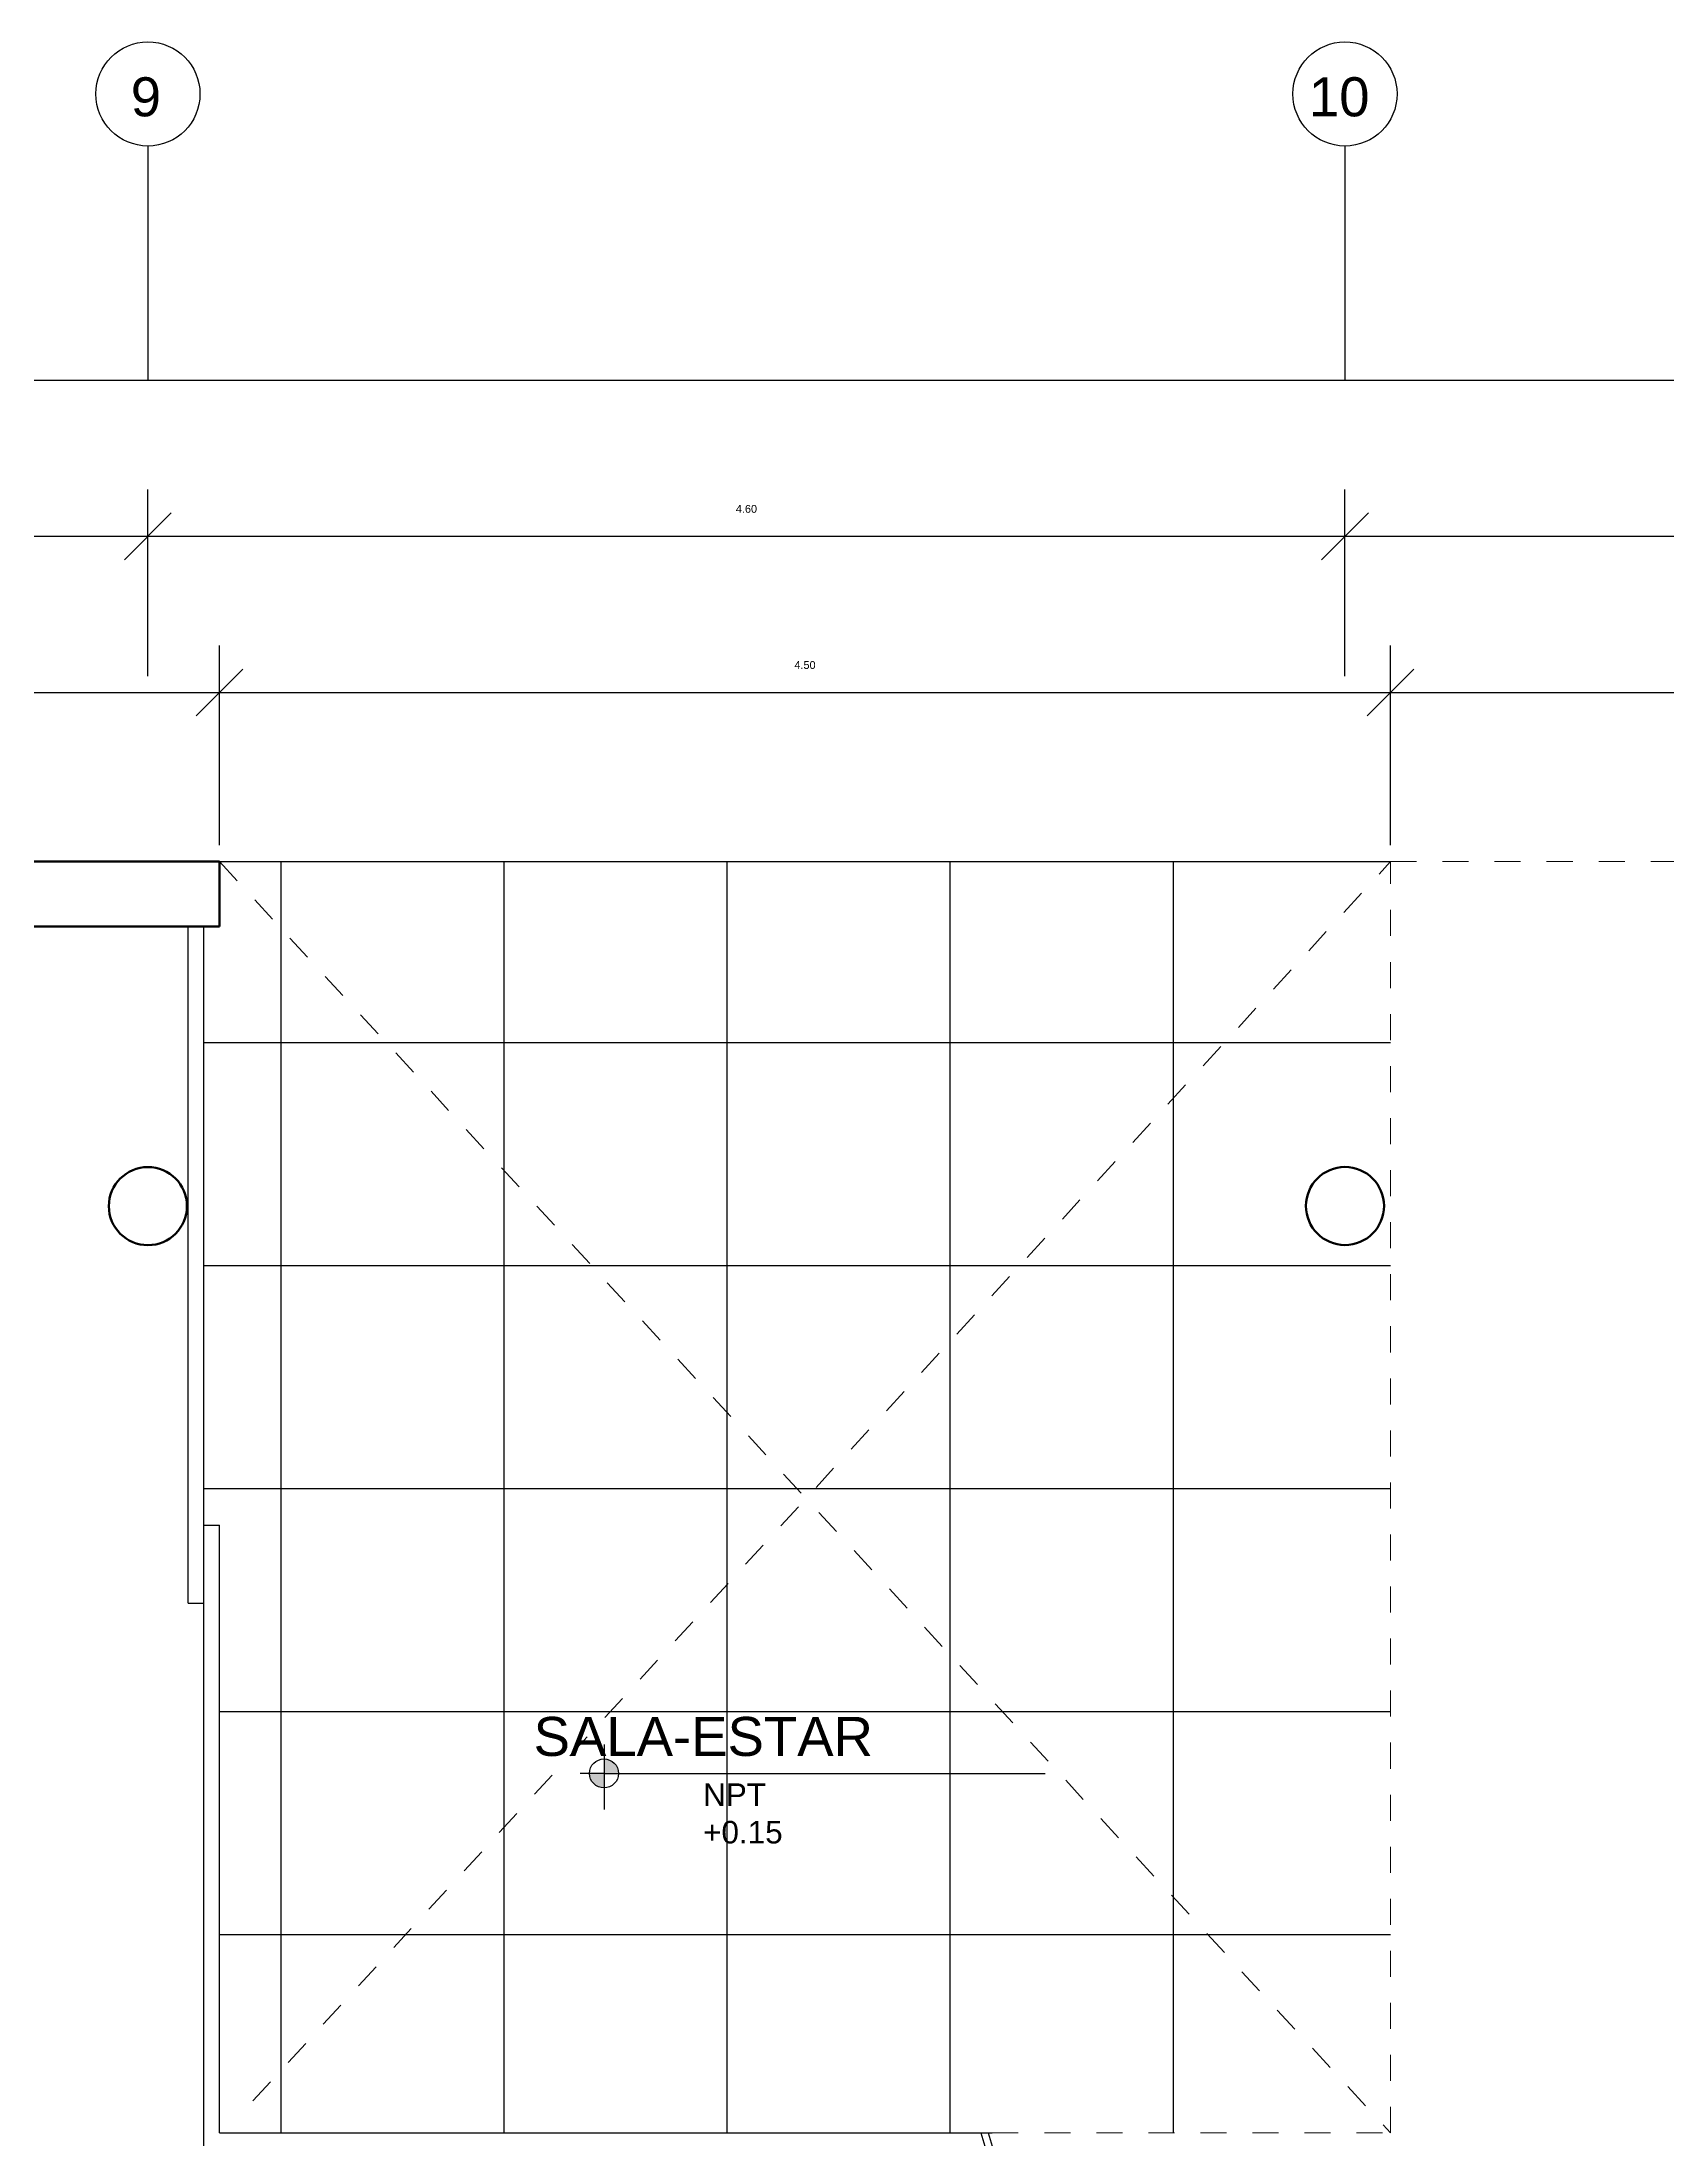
# Model space of a CAD drawing. Header units: millimetres. Extents: x 1110 to 1214, y 1038 to 1099.
# Drawn here: x 1201.8 to 1208.04, y 1090.52 to 1098.57 of the extents above; entities that cross this region are included whole.
import ezdxf

# ---------------------------------------------------------------- set-up
doc = ezdxf.new("R2010")
doc.units = ezdxf.units.MM
doc.linetypes.add('JIS_02_1.2', pattern=[2.5, 1.25, -1.25])
doc.layers.add('MUEBLES', color=253, linetype='Continuous')
doc.layers.add('muros', color=150, linetype='Continuous', lineweight=70)
doc.layers.add('PROYECCION LOZA', color=80, linetype='JIS_02_1.2', lineweight=5)
doc.styles.add('Annotative', font='arial.ttf')
doc.styles.get("Standard").update_dxf_attribs({"font": 'arial.ttf'})
doc.dimstyles.get("Standard").update_dxf_attribs({"dimtxt": 0.03, "dimasz": 0.18, "dimexe": 0.18, "dimexo": 0.0625, "dimgap": 0.09, "dimtad": 1, "dimtoh": 1, "dimzin": 0, "dimdsep": 46, "dimtxsty": 'Annotative', "dimblk": 'OBLIQUE', "dimcen": 0.09, "dimadec": 0, "dimazin": 0, "dimtfac": 1, "dimtofl": 0, "dimtmove": 0, "dimatfit": 3, "dimldrblk": 'OBLIQUE', "dimfxl": 1, "dimtolj": 1, "dimtzin": 0, "dimarcsym": 0})

# ---------------------------------------------------------------- blocks, each defined once
blk = doc.blocks.new('_Oblique')
at = {"color": 0, "linetype": 'ByBlock', "lineweight": -2}
blk.add_line((-0.5, -0.5), (0.5, 0.5), dxfattribs=at)
blk = doc.blocks.new('*D47')
at = {"color": 0, "lineweight": -2}
for p, q in [((1189.6357, 1095.484), (1189.6357, 1096.2515)), ((1202.4857, 1095.484), (1202.4857, 1096.2515)), ((1189.6357, 1096.0715), (1202.4857, 1096.0715))]:
    blk.add_line(p, q, dxfattribs=at)
at = {"layer": 'Defpoints', "color": 0}
for p in [(1202.4857, 1096.0715), (1189.6357, 1095.4215), (1202.4857, 1095.4215)]:
    blk.add_point(p, dxfattribs=at)
at = {"color": 0, "lineweight": -2, "xscale": 0.18, "yscale": 0.18, "zscale": 0.18, "rotation": 180}
blk.add_blockref('_Oblique', (1189.6357, 1096.0715), dxfattribs=at)
at = {"color": 0, "lineweight": -2, "xscale": 0.18, "yscale": 0.18, "zscale": 0.18}
blk.add_blockref('_Oblique', (1202.4857, 1096.0715), dxfattribs=at)
at = {"color": 0, "insert": (1196.0607, 1096.1768), "char_height": 0.03, "attachment_point": 5, "style": 'Annotative'}
blk.add_mtext('\\A1;12.85', dxfattribs=at)
blk = doc.blocks.new('*D75')
at = {"color": 0, "lineweight": -2}
for p, q in [((1202.4857, 1095.484), (1202.4857, 1096.2515)), ((1206.9857, 1095.484), (1206.9857, 1096.2515)), ((1202.4857, 1096.0715), (1206.9857, 1096.0715))]:
    blk.add_line(p, q, dxfattribs=at)
at = {"layer": 'Defpoints', "color": 0}
for p in [(1206.9857, 1096.0715), (1202.4857, 1095.4215), (1206.9857, 1095.4215)]:
    blk.add_point(p, dxfattribs=at)
at = {"color": 0, "lineweight": -2, "xscale": 0.18, "yscale": 0.18, "zscale": 0.18, "rotation": 180}
blk.add_blockref('_Oblique', (1202.4857, 1096.0715), dxfattribs=at)
at = {"color": 0, "lineweight": -2, "xscale": 0.18, "yscale": 0.18, "zscale": 0.18}
blk.add_blockref('_Oblique', (1206.9857, 1096.0715), dxfattribs=at)
at = {"color": 0, "insert": (1204.7357, 1096.1768), "char_height": 0.03, "attachment_point": 5, "style": 'Annotative'}
blk.add_mtext('\\A1;4.50', dxfattribs=at)
blk = doc.blocks.new('*D76')
at = {"color": 0, "lineweight": -2}
for p, q in [((1206.9857, 1095.484), (1206.9857, 1096.2515)), ((1210.5857, 1095.484), (1210.5857, 1096.2515)), ((1206.9857, 1096.0715), (1210.5857, 1096.0715))]:
    blk.add_line(p, q, dxfattribs=at)
at = {"layer": 'Defpoints', "color": 0}
for p in [(1210.5857, 1096.0715), (1206.9857, 1095.4215), (1210.5857, 1095.4215)]:
    blk.add_point(p, dxfattribs=at)
at = {"color": 0, "lineweight": -2, "xscale": 0.18, "yscale": 0.18, "zscale": 0.18, "rotation": 180}
blk.add_blockref('_Oblique', (1206.9857, 1096.0715), dxfattribs=at)
at = {"color": 0, "lineweight": -2, "xscale": 0.18, "yscale": 0.18, "zscale": 0.18}
blk.add_blockref('_Oblique', (1210.5857, 1096.0715), dxfattribs=at)
at = {"color": 0, "insert": (1208.7857, 1096.1768), "char_height": 0.03, "attachment_point": 5, "style": 'Annotative'}
blk.add_mtext('\\A1;3.60', dxfattribs=at)
blk = doc.blocks.new('*D77')
at = {"color": 0, "lineweight": -2}
for p, q in [((1200.2107, 1096.134), (1200.2107, 1096.8515)), ((1202.2107, 1096.134), (1202.2107, 1096.8515)), ((1200.2107, 1096.6715), (1202.2107, 1096.6715))]:
    blk.add_line(p, q, dxfattribs=at)
at = {"layer": 'Defpoints', "color": 0}
for p in [(1202.2107, 1096.6715), (1200.2107, 1096.0715), (1202.2107, 1096.0715)]:
    blk.add_point(p, dxfattribs=at)
at = {"color": 0, "lineweight": -2, "xscale": 0.18, "yscale": 0.18, "zscale": 0.18, "rotation": 180}
blk.add_blockref('_Oblique', (1200.2107, 1096.6715), dxfattribs=at)
at = {"color": 0, "lineweight": -2, "xscale": 0.18, "yscale": 0.18, "zscale": 0.18}
blk.add_blockref('_Oblique', (1202.2107, 1096.6715), dxfattribs=at)
at = {"color": 0, "insert": (1201.2107, 1096.7768), "char_height": 0.03, "attachment_point": 5, "style": 'Annotative'}
blk.add_mtext('\\A1;2.00', dxfattribs=at)
blk = doc.blocks.new('*D78')
at = {"color": 0, "lineweight": -2}
for p, q in [((1202.2107, 1096.134), (1202.2107, 1096.8515)), ((1206.8107, 1096.134), (1206.8107, 1096.8515)), ((1202.2107, 1096.6715), (1206.8107, 1096.6715))]:
    blk.add_line(p, q, dxfattribs=at)
at = {"layer": 'Defpoints', "color": 0}
for p in [(1206.8107, 1096.6715), (1202.2107, 1096.0715), (1206.8107, 1096.0715)]:
    blk.add_point(p, dxfattribs=at)
at = {"color": 0, "lineweight": -2, "xscale": 0.18, "yscale": 0.18, "zscale": 0.18, "rotation": 180}
blk.add_blockref('_Oblique', (1202.2107, 1096.6715), dxfattribs=at)
at = {"color": 0, "lineweight": -2, "xscale": 0.18, "yscale": 0.18, "zscale": 0.18}
blk.add_blockref('_Oblique', (1206.8107, 1096.6715), dxfattribs=at)
at = {"color": 0, "insert": (1204.5107, 1096.7768), "char_height": 0.03, "attachment_point": 5, "style": 'Annotative'}
blk.add_mtext('\\A1;4.60', dxfattribs=at)
blk = doc.blocks.new('*D79')
at = {"color": 0, "lineweight": -2}
for p, q in [((1206.8107, 1096.134), (1206.8107, 1096.8515)), ((1210.4353, 1096.134), (1210.4353, 1096.8515)), ((1206.8107, 1096.6715), (1210.4353, 1096.6715))]:
    blk.add_line(p, q, dxfattribs=at)
at = {"layer": 'Defpoints', "color": 0}
for p in [(1210.4353, 1096.6715), (1206.8107, 1096.0715), (1210.4353, 1096.0715)]:
    blk.add_point(p, dxfattribs=at)
at = {"color": 0, "lineweight": -2, "xscale": 0.18, "yscale": 0.18, "zscale": 0.18, "rotation": 180}
blk.add_blockref('_Oblique', (1206.8107, 1096.6715), dxfattribs=at)
at = {"color": 0, "lineweight": -2, "xscale": 0.18, "yscale": 0.18, "zscale": 0.18}
blk.add_blockref('_Oblique', (1210.4353, 1096.6715), dxfattribs=at)
at = {"color": 0, "insert": (1208.623, 1096.7768), "char_height": 0.03, "attachment_point": 5, "style": 'Annotative'}
blk.add_mtext('\\A1;3.62', dxfattribs=at)
blk = doc.blocks.new('*D91')
at = {"color": 0, "lineweight": -2}
for p, q in [((1180.5857, 1096.134), (1180.5857, 1097.4515)), ((1210.5857, 1096.134), (1210.5857, 1097.4515)), ((1180.5857, 1097.2715), (1210.5857, 1097.2715))]:
    blk.add_line(p, q, dxfattribs=at)
at = {"layer": 'Defpoints', "color": 0}
for p in [(1210.5857, 1097.2715), (1180.5857, 1096.0715), (1210.5857, 1096.0715)]:
    blk.add_point(p, dxfattribs=at)
at = {"color": 0, "lineweight": -2, "xscale": 0.18, "yscale": 0.18, "zscale": 0.18, "rotation": 180}
blk.add_blockref('_Oblique', (1180.5857, 1097.2715), dxfattribs=at)
at = {"color": 0, "lineweight": -2, "xscale": 0.18, "yscale": 0.18, "zscale": 0.18}
blk.add_blockref('_Oblique', (1210.5857, 1097.2715), dxfattribs=at)
at = {"color": 0, "insert": (1195.5857, 1097.3768), "char_height": 0.03, "attachment_point": 5, "style": 'Annotative'}
blk.add_mtext('\\A1;30.00', dxfattribs=at)

msp = doc.modelspace()

# ---------------------------------------------------------------- hatches: boundary and pattern name
at = {"ltscale": 0.1}
h = msp.add_hatch(color=256, dxfattribs=at)
h.dxf.hatch_style = 1
h.paths.add_polyline_path([(1204.0192, 1091.9174, 0.414214), (1203.9634, 1091.9731), (1203.9634, 1091.9174)])
h.paths.add_polyline_path([(1203.9634, 1091.9174), (1203.9077, 1091.9174, 0.414214), (1203.9634, 1091.8617)])
at = {"layer": 'MUEBLES'}
h = msp.add_hatch(dxfattribs=at)
h.set_pattern_fill('ANSI37', color=256, scale=0.27, angle=45)
h.set_pattern_definition([(90, (0, 6.0187), (-0.85725, 1e-16), []), (180, (0, 6.0187), (-1e-16, -0.85725), [])])
h.paths.add_polyline_path([(1202.4857, 1092.8715), (1202.4857, 1090.5356), (1205.4555, 1090.5356), (1206.9857, 1090.5356), (1206.9857, 1095.4215), (1202.4857, 1095.4215), (1202.4857, 1095.1715), (1202.4257, 1095.1715), (1202.4257, 1092.8715)])
h.paths.add_polyline_path([(1204.0192, 1091.9174, -1), (1203.9077, 1091.9174, -1)], flags=16)
h.paths.add_polyline_path([(1206.6607, 1094.098, -1), (1206.9607, 1094.098, -1)], flags=16)
h.paths.add_polyline_path([(1204.0798, 1091.7378), (1204.6649, 1091.7378), (1204.6649, 1091.9433), (1204.0798, 1091.9433)], flags=24)
h.paths.add_polyline_path([(1204.1456, 1091.8876), (1205.5248, 1091.8876), (1205.5248, 1092.2434), (1204.1456, 1092.2434)], flags=24)

# ---------------------------------------------------------------- linework, layer by layer
at = {"color": 0}
for p, q in [((1202.2107, 1098.1715), (1202.2107, 1097.2715)), ((1206.8107, 1098.1715), (1206.8107, 1097.2715))]:
    msp.add_line(p, q, dxfattribs=at)
at = {"color": 4}
for p, q in [((1202.3657, 1092.5715), (1202.3657, 1095.1715)), ((1202.4257, 1090.4756), (1202.4257, 1095.1715)), ((1202.4257, 1092.8715), (1202.4857, 1092.8715)), ((1202.4857, 1090.5356), (1202.4857, 1092.8715)), ((1202.3657, 1092.5715), (1202.4257, 1092.5715)), ((1202.4857, 1090.5356), (1205.4555, 1090.5356))]:
    msp.add_line(p, q, dxfattribs=at)
at = {"ltscale": 0.1}
for p, q in [((1203.9634, 1092.0289), (1203.9634, 1091.7789)), ((1203.9634, 1091.9174), (1203.8719, 1091.9174)), ((1203.9634, 1091.9174), (1205.6587, 1091.9174)), ((1203.9634, 1091.9174), (1203.9634, 1091.8059))]:
    msp.add_line(p, q, dxfattribs=at)
at = {"color": 0}
for centre in [(1202.2107, 1098.3715), (1206.8107, 1098.3715)]:
    msp.add_circle(centre, 0.2, dxfattribs=at)
at = {"ltscale": 0.1}
msp.add_circle((1203.9634, 1091.9174), 0.0557, dxfattribs=at)
at = {"layer": 'MUEBLES'}
for p, q in [((1202.4857, 1095.4215), (1206.9857, 1095.4215)), ((1205.4112, 1090.5356), (1205.6256, 1089.8266)), ((1205.4398, 1090.5356), (1205.6455, 1089.8549))]:
    msp.add_line(p, q, dxfattribs=at)
at = {"layer": 'muros', "color": 5}
for p, q in [((1189.6357, 1095.4215), (1202.4857, 1095.4215)), ((1202.4857, 1095.1715), (1202.4857, 1095.4215)), ((1189.6357, 1095.1715), (1202.4857, 1095.1715))]:
    msp.add_line(p, q, dxfattribs=at)
for centre in [(1202.2107, 1094.0974), (1206.8107, 1094.098)]:
    msp.add_circle(centre, 0.15, dxfattribs=at)
at = {"layer": 'PROYECCION LOZA', "ltscale": 0.05}
for p, q in [((1202.4857, 1095.4215), (1206.9857, 1090.5356)), ((1202.6143, 1090.6586), (1206.9857, 1095.4215)), ((1206.9857, 1090.5356), (1206.9857, 1095.4215)), ((1206.9857, 1095.4215), (1210.5857, 1095.4215)), ((1205.4555, 1090.5356), (1206.9857, 1090.5356))]:
    msp.add_line(p, q, dxfattribs=at)

# ---------------------------------------------------------------- texts
at = {"char_height": 0.15, "attachment_point": 1}
for s, width, insert in [('{\\f@Arial Unicode MS|b0|i0|c0|p34; 9}', 0.74087, (1202.0866, 1098.4356)), ('{\\f@Arial Unicode MS|b0|i0|c0|p34; 10}', 0.74087, (1206.6138, 1098.4356)), ('{\\f@Arial Unicode MS|b0|i0|c0|p34;SALA-ESTAR}', 2.291905, (1203.6928, 1092.1345))]:
    msp.add_mtext_dynamic_manual_height_columns(s, width=width, gutter_width=12.5, heights=[0], dxfattribs=dict(at, insert=insert))
at = {"ltscale": 0.1}
note = msp.add_mtext_dynamic_manual_height_columns('{\\f@Arial Unicode MS|b0|i0|c0|p34;NPT }', width=0.148362, gutter_width=0.0848, heights=[0.0754, 0], dxfattribs=dict(at, insert=(1204.111, 1091.879), char_height=0.0865, attachment_point=1))
for column, words in zip(note.columns.linked_columns, ['{\\f@Arial Unicode MS|b0|i0|c0|p34;+0.15}']):
    column.text = words

# ---------------------------------------------------------------- dimensions: what is measured, and where the dimension line sits
at = {"color": 0}
for base, p1, p2, picture, middle in [((1210.5857, 1097.2715), (1180.5857, 1096.0715), (1210.5857, 1096.0715), '*D91', (1195.5857, 1097.3768)), ((1202.2107, 1096.6715), (1200.2107, 1096.0715), (1202.2107, 1096.0715), '*D77', (1201.2107, 1096.7768)), ((1206.9857, 1096.0715), (1202.4857, 1095.4215), (1206.9857, 1095.4215), '*D75', (1204.7357, 1096.1768))]:
    dim = msp.add_linear_dim(base=base, p1=p1, p2=p2, dimstyle='Standard', dxfattribs=at)
    dim.commit()
    dim.dimension.update_dxf_attribs({"geometry": picture, "text_midpoint": middle})
for base, p1, p2, picture, middle in [((1206.8107, 1096.6715), (1202.2107, 1096.0715), (1206.8107, 1096.0715), '*D78', (1204.5107, 1096.7768)), ((1210.4353, 1096.6715), (1206.8107, 1096.0715), (1210.4353, 1096.0715), '*D79', (1208.623, 1096.7768)), ((1202.4857, 1096.0715), (1189.6357, 1095.4215), (1202.4857, 1095.4215), '*D47', (1196.0607, 1096.1768)), ((1210.5857, 1096.0715), (1206.9857, 1095.4215), (1210.5857, 1095.4215), '*D76', (1208.7857, 1096.1768))]:
    dim = msp.add_linear_dim(base=base, p1=p1, p2=p2, dimstyle='Standard', override={"dimtmove": 1}, dxfattribs=at)
    dim.commit()
    dim.dimension.update_dxf_attribs({"geometry": picture, "text_midpoint": middle})

doc.saveas('drawing.dxf')
